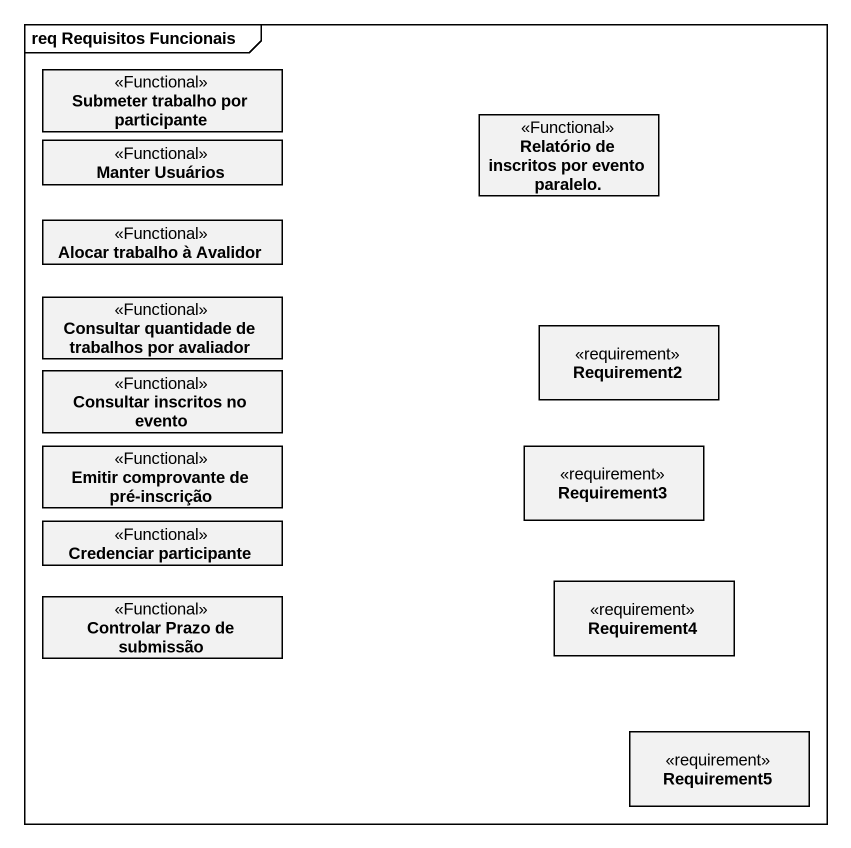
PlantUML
@startuml
mainframe req Requisitos Funcionais
hide circle
hide empty members
class "Submeter trabalho por participante" as Submeter_trabalho_por <<Functional>>
class "Manter Usuários" as Manter_Usuários <<Functional>>
class "Relatório de inscritos por evento paralelo." as Relatório_de_inscritos_por <<Functional>>
class "Alocar trabalho à Avalidor" as Alocar_trabalho_à_Avalidor <<Functional>>
class "Consultar quantidade de trabalhos por avaliador" as Consultar_quantidade_de <<Functional>>
class Requirement2 <<requirement>>
class "Consultar inscritos no evento" as Consultar_inscritos_no <<Functional>>
class "Emitir comprovante de pré-inscrição" as Emitir_comprovante_de_pré <<Functional>>
class Requirement3 <<requirement>>
class "Credenciar participante" as Credenciar_participante <<Functional>>
class "Controlar Prazo de submissão" as Controlar_Prazo_de_submissão <<Functional>>
class Requirement4 <<requirement>>
class Requirement5 <<requirement>>
@enduml
